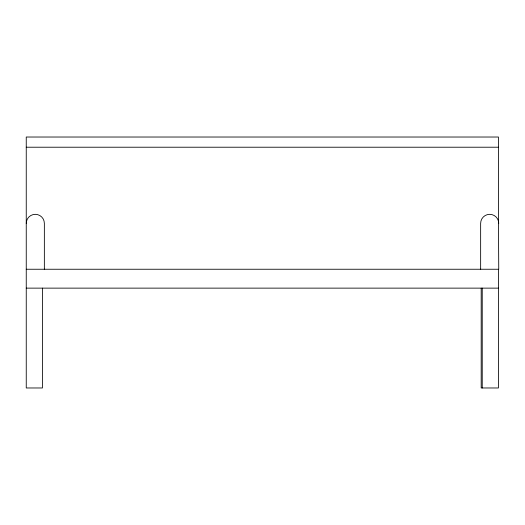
<?xml version="1.0" encoding="UTF-8"?>
<svg xmlns="http://www.w3.org/2000/svg" width="525" height="525" viewBox="0 0 525 525"><rect width="100%" height="100%" fill="white"/><g stroke="black" fill="none" stroke-linecap="round" stroke-linejoin="round"><path stroke-width="0.79" d="M26.25 147.217L498.455 147.217M26.25 269.246L498.75 269.246L498.442 221.032M26.25 288.133L498.455 288.133M498.455 221.819L498.455 137.025L26.25 137.025L26.25 387.975L42.44 387.975L42.44 288.133M498.455 269.246L498.428 387.975L481.189 387.975L481.189 288.133M482.239 288.133L482.239 387.975M480.644 269.246L480.644 223.374A9.05 9.05 0 0 1 489.7 214.325A9.05 9.05 0 0 1 498.75 223.374M44.356 269.246L44.356 223.374A9.05 9.05 0 0 0 35.3 214.325A9.05 9.05 0 0 0 26.25 223.374"/></g></svg>
